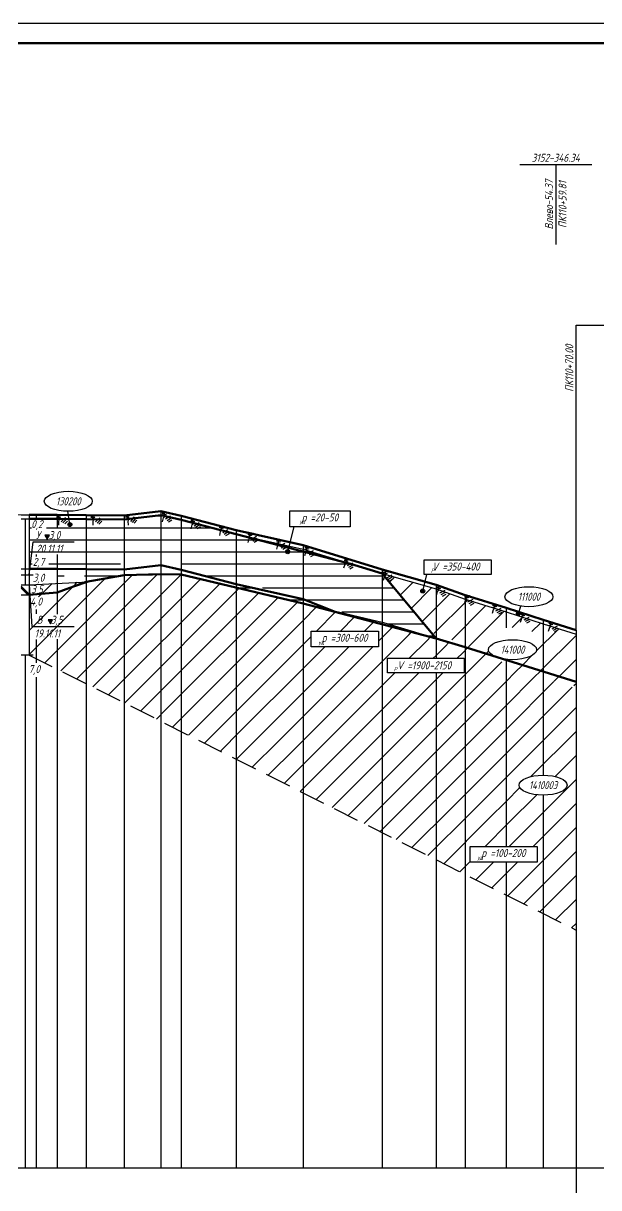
# Model space of a CAD drawing. Extents: x 0 to 1709, y -39 to 624.
# Drawn here: x 519.2 to 663.1, y 332.8 to 623.8 of the extents above; entities that cross this region are included whole.
import ezdxf
from ezdxf import colors
from ezdxf.entities.mleader import LeaderData, LeaderLine
from ezdxf.enums import TextEntityAlignment as Align
from ezdxf.math import Vec2, Vec3

# ---------------------------------------------------------------- set-up
doc = ezdxf.new("R2010")
doc.units = 0
doc.linetypes.add('ИИ27003', pattern=[9.5, 6.5, -3])
for name, color, linetype, lineweight in [('ИИ_ГЕОЛОГИЯ_025', 7, 'Continuous', 25), ('ИИ_ГЕОЛОГИЯ_050', 7, 'Continuous', 50), ('ИИ_ГЕОФИЗИКА_025', 7, 'Continuous', 25), ('ИИ_ОФОРМЛЕНИЕ_025', 7, 'Continuous', 25), ('ИИ_ПРОФИЛЬ_025', 7, 'Continuous', 25)]:
    doc.layers.add(name, color=color, linetype=linetype, lineweight=lineweight)
doc.layers.add('Профиль', color=7, linetype='Continuous')
doc.layers.add('ТХ-Л', color=140, linetype='Continuous')
doc.styles.add('VNIPISIMPLEXCUR', font='simplex.shx', dxfattribs={"width": 0.8, "oblique": 15})
doc.linetypes.add('ИИ27001', pattern='A,2.5,[1,3dservice.shx,S=1.85,R=180.00002,X=0,Y=0],2.5,-1', length=6)
doc.linetypes.add('ИИ27005', pattern='A,2.5,[1,3dservice.shx,S=1.85,R=180.00002,X=0,Y=0],2.5,-2,[4,3dservice.shx,S=0.5,R=0,X=0,Y=0],-2', length=9)
pattern_1 = [(45, (-113.7096, -78.301), (-3, 3), [])]
pattern_2 = [(0, (-113.7096, -78.3012), (0, 3), [])]

# ---------------------------------------------------------------- blocks, each defined once
blk = doc.blocks.new('ИИ16001')
at = {"linetype": 'Continuous', "lineweight": 25}
h = blk.add_hatch(color=0, dxfattribs=at)
edge = h.paths.add_edge_path()
edge.add_arc((0, 0), 0.5, 0, 360)
at = {"color": 0, "linetype": 'Continuous', "lineweight": 25}
blk.add_circle((0, 0), 0.5, dxfattribs=at)
blk = doc.blocks.new('ИИ25010')
at = {"color": 0, "linetype": 'Continuous', "lineweight": 25}
for points in [[(0, 0), (3, 0), (0.5, -1), (2.5, -1), (1, -2), (2, -2), (1.5, -3), (1.5, -5)], [(4.94, -1.23), (2.82, -3.35)], [(5.47, -2.12), (3.7, -3.88)], [(6, -3), (4.59, -4.41)]]:
    blk.add_lwpolyline(points, dxfattribs=at)
blk = doc.blocks.new('ИИ25023')
at = {"linetype": 'Continuous', "lineweight": 25}
blk.add_hatch(color=0, dxfattribs=at).paths.add_polyline_path([(1.9, 1.7), (0.75, 1.7), (1.33, 0.7)])
at = {"color": 0, "linetype": 'Continuous', "lineweight": 25, "flags": 128}
blk.add_lwpolyline([(1.9, 1.7), (0.75, 1.7), (1.33, 0.7)], close=True, dxfattribs=at)
at = {"color": 0, "linetype": 'Continuous', "style": 'VNIPISIMPLEXCUR', "oblique": 15, "width": 0.8}
for tag, p in [('UGV', (2.55, 0.7)), ('DATE', (1.33, -2.7))]:
    blk.add_attdef(tag, p, '', height=2, dxfattribs=at)
blk = doc.blocks.new('ИИ25020')
at = {"color": 0, "linetype": 'Continuous', "lineweight": 25}
blk.add_ellipse((0, 0), major_axis=(-6, 0), ratio=0.416667, dxfattribs=at)
at = {"color": 0, "linetype": 'Continuous', "style": 'VNIPISIMPLEXCUR', "oblique": 15, "width": 0.75}
blk.add_attdef('INDEX', text='', height=2, dxfattribs=at).set_placement((0, 0), align=Align.MIDDLE_CENTER)
blk = doc.blocks.new('ИИ03А2Х4')
at = {"color": 0, "linetype": 'Continuous', "lineweight": 25}
blk.add_lwpolyline([(0, 0), (0, 594), (1682, 594), (1682, 0)], close=True, dxfattribs=at)
at = {"color": 0, "linetype": 'Continuous', "lineweight": 50}
blk.add_lwpolyline([(20, 5), (20, 589), (1677, 589), (1677, 5)], close=True, dxfattribs=at)
at = {"color": 0, "linetype": 'Continuous', "style": 'VNIPISIMPLEXCUR', "oblique": 15, "width": 0.8, "flags": 8}
blk.add_attdef('FORMAT', text='', height=2.5, dxfattribs=at).set_placement((1677, 1.25), align=Align.RIGHT)

msp = doc.modelspace()

# ---------------------------------------------------------------- hatches: boundary and pattern name
at = {"layer": 'ИИ_ГЕОЛОГИЯ_025'}
h = msp.add_hatch(dxfattribs=at)
h.set_pattern_fill('ИИ_ГЛИНА', color=256, pattern_type=2)
h.set_pattern_definition(pattern_2)
h.paths.add_polyline_path([(534.9412, 499.91), (530.6411, 499.9397), (530.7708, 499.0354, -0.45657453), (531.3418, 498.5405, -1), (530.3418, 498.5405, -0.37308456), (530.7708, 499.0354), (530.6411, 499.9397), (527.6912, 499.96), (522.4412, 500.01), (520.6912, 500.01), (520.6912, 487.51), (522.4412, 487.51), (527.6912, 487.46), (534.9412, 487.41)])
h.paths.add_polyline_path([(530.3714, 497.0453), (530.3714, 494.7653), (522.4957, 494.7653), (522.4957, 497.0453)], flags=0)
h.paths.add_polyline_path([(525.0185, 497.5005), (521.2067, 497.5005), (521.2067, 499.7805), (525.0185, 499.7805)], flags=16)
h.paths.add_polyline_path([(525.776, 495.9053), (525.1987, 494.9053), (524.6213, 495.9053)], flags=0)
h.paths.add_polyline_path([(531.6925, 493.6453), (531.6925, 491.3653), (522.2671, 491.3653), (522.2671, 493.6453)], flags=0)
h.paths.add_polyline_path([(525.5962, 490.357), (525.5962, 488.077), (521.4279, 488.077), (521.4279, 490.357)], flags=16)
h.paths.add_polyline_path([(544.4412, 499.81), (536.8464, 499.89), (536.8361, 499.8697), (536.3361, 499.8725), (536.3702, 499.895), (534.9412, 499.91), (534.9412, 487.41), (535.9645, 487.3993), (536.46, 487.5273), (543.0943, 488.6857), (544.4412, 488.7406)])
h.paths.add_polyline_path([(534.9412, 487.1348), (534.9412, 487.41), (527.6912, 487.46), (527.6912, 485.2612)])
h.paths.add_polyline_path([(534.9412, 485.8093), (528.7901, 484.1611), (527.8294, 483.8704), (534.9412, 484.2295)])
h.paths.add_polyline_path([(544.4412, 485.917), (544.4412, 487.31), (541.4975, 487.341), (538.3948, 486.7347), (534.9412, 485.8093), (534.9412, 484.2295)])
h.paths.add_polyline_path([(553.6062, 488.41), (544.4412, 487.31), (544.4412, 485.917), (553.6062, 486.1163)])
h.paths.add_polyline_path([(553.6062, 500.91), (545.5148, 499.9389), (545.5142, 499.9372), (545.4091, 499.9262), (544.4412, 499.81), (544.4412, 488.7406), (547.6409, 488.8711), (553.6062, 489.1747)])
h.paths.add_polyline_path([(521.7731, 491.1393), (531.3827, 490.8713), (532.1865, 493.8713), (522.577, 494.1393)], flags=24)
h.paths.add_polyline_path([(521.6265, 494.0886), (530.2074, 493.7696), (531.1644, 497.3411), (522.5834, 497.66)], flags=24)
h.paths.add_polyline_path([(520.3117, 496.8238), (524.8545, 496.5048), (525.8115, 500.0762), (521.2686, 500.3952)], flags=9)
h.paths.add_polyline_path([(520.7111, 487.4003), (525.254, 487.0813), (526.211, 490.6528), (521.6681, 490.9718)], flags=9)
h = msp.add_hatch(dxfattribs=at)
h.set_pattern_fill('ИИ_ГЛИНА', color=256, pattern_type=2)
h.set_pattern_definition(pattern_2)
h.paths.add_polyline_path([(553.6062, 488.41), (544.4412, 487.31), (544.4412, 485.917), (553.6062, 486.1163)])
h.paths.add_polyline_path([(558.6912, 487.26), (553.6062, 488.41), (553.6062, 486.1163), (558.6912, 486.0491)])
h.paths.add_polyline_path([(558.6912, 499.76), (553.6062, 500.91), (553.6062, 489.1747), (556.0293, 489.298), (558.6912, 488.888)])
h.paths.add_polyline_path([(572.4412, 496.16), (558.6912, 499.76), (558.6912, 488.888), (563.3772, 488.1661), (571.6919, 485.4657), (572.4412, 485.2644)])
h.paths.add_polyline_path([(563.3772, 488.1661), (558.6912, 488.888), (558.6912, 488.1157), (565.087, 486.6358), (572.1048, 484.5964), (572.4412, 484.5047), (572.4412, 485.2644), (571.6919, 485.4657)])
h.paths.add_polyline_path([(565.087, 486.6358), (558.6912, 488.1157), (558.6912, 487.26), (572.4412, 483.66), (572.4412, 484.5047), (572.1048, 484.5964)])
h = msp.add_hatch(dxfattribs=at)
h.set_pattern_fill('ИИ_ГЛИНА', color=256, pattern_type=2)
h.set_pattern_definition(pattern_2)
h.paths.add_polyline_path([(589.1912, 491.8087), (585.5748, 492.7482), (585.4405, 492.2464, -0.33956064), (585.8113, 491.7634, -1), (584.8113, 491.7634, -0.49302684), (585.4405, 492.2464), (585.5748, 492.7482), (572.4412, 496.16), (572.4412, 485.2644), (589.1912, 480.7635)])
h.paths.add_polyline_path([(608.9412, 486.31), (589.1912, 492.36), (589.1912, 480.7635), (589.4251, 480.7006), (603.5261, 476.4819), (608.9412, 474.9608)])
h.paths.add_polyline_path([(608.9412, 486.31), (608.9412, 474.9608), (621.2752, 471.4961)])
h.paths.add_polyline_path([(572.4412, 483.66), (572.4412, 482.8433), (589.1912, 478.8346), (589.1912, 479.86)])
h.paths.add_polyline_path([(572.4412, 485.2644), (572.4412, 484.5047), (589.1912, 479.9358), (589.1912, 480.7635)])
h.paths.add_polyline_path([(589.4251, 480.7006), (589.1912, 480.7635), (589.1912, 479.9358), (589.2833, 479.9107), (600.5807, 476.1357), (608.9412, 474.1546), (608.9412, 474.9608), (603.5261, 476.4819)])
h.paths.add_polyline_path([(608.9412, 474.9608), (608.9412, 474.1546), (609.2861, 474.0728), (622.4412, 470.0957), (621.2774, 471.4935), (621.2479, 471.5038)])
h = msp.add_hatch(dxfattribs=at)
h.set_pattern_fill('ИИ_СУГЛИНОК', color=256, pattern_type=2)
h.set_pattern_definition(pattern_1)
h.paths.add_polyline_path([(544.4412, 485.917), (535.7193, 484.3362), (534.9412, 484.0644), (534.9412, 458.7653), (540.9769, 455.7299), (544.4412, 455.3455)])
h.paths.add_polyline_path([(553.6062, 486.002), (544.4412, 485.917), (544.4412, 455.3455), (544.9242, 455.2919), (553.6062, 452.763)])
h.paths.add_polyline_path([(558.6912, 486.0491), (553.6062, 486.002), (553.6062, 452.763), (558.6912, 451.2818)])
h.paths.add_polyline_path([(572.4412, 482.7966), (558.6912, 486.0491), (558.6912, 451.2818), (572.4412, 447.2767)])
h.paths.add_polyline_path([(589.1912, 478.8346), (572.4412, 482.7966), (572.4412, 447.2767), (584.7055, 443.7043), (589.1912, 441.9102)])
h = msp.add_hatch(dxfattribs=at)
h.set_pattern_fill('ИИ_СУГЛИНОК', color=256, pattern_type=2)
h.set_pattern_definition(pattern_1)
h.paths.add_polyline_path([(622.4412, 482.46), (619.4312, 483.3184), (619.1965, 482.3908, -0.34336184), (619.5739, 481.9061, -1), (618.5739, 481.9061, -0.48880215), (619.1965, 482.3908), (619.4312, 483.3184), (609.6021, 486.1215), (609.3264, 486.032), (609.8077, 485.8967), (609.5351, 485.5967), (621.2774, 471.4935), (622.4412, 471.0868)])
h.paths.add_polyline_path([(629.6912, 479.86), (622.8039, 482.3299), (622.6225, 482.2778), (623.0989, 482.1261), (622.7089, 481.7255), (622.4412, 480.8846), (622.4412, 471.0868), (627.4814, 469.3254), (629.6912, 468.3364)])
h.paths.add_polyline_path([(657.4412, 471.16), (649.1912, 473.71), (649.1912, 461.8522), (657.4412, 459.2185)])
h.paths.add_polyline_path([(639.8118, 464.8738), (639.631, 464.8988), (639.9412, 464.805), (639.9412, 464.8594)])
h.paths.add_polyline_path([(636.7097, 465.782), (636.5197, 465.895), (636.3365, 466.0188), (636.1709, 466.1468), (636.0234, 466.2786), (635.8945, 466.4137), (635.7847, 466.5518), (635.6944, 466.6923), (635.6238, 466.8347), (635.5732, 466.9786), (635.5428, 467.1234), (635.5327, 467.2688), (635.5428, 467.4142), (635.5732, 467.559), (635.6238, 467.7029), (635.6944, 467.8453), (635.7847, 467.9858), (635.8945, 468.1238), (636.0234, 468.259), (636.1709, 468.3908), (636.3365, 468.5188), (636.5197, 468.6426), (636.7199, 468.7617), (636.782, 468.7944), (636.7604, 468.8057), (636.6164, 468.8878), (636.4805, 468.9724), (636.353, 469.0591), (636.2341, 469.148), (636.1239, 469.2388), (636.0227, 469.3314), (635.9307, 469.4256), (635.8479, 469.5213), (635.7745, 469.6184), (635.7107, 469.7166), (635.6565, 469.8158), (635.612, 469.9158), (635.5773, 470.0165), (635.5525, 470.1177), (635.5376, 470.2193), (635.5327, 470.321), (635.5376, 470.4227), (635.5525, 470.5242), (635.5773, 470.6254), (635.612, 470.7262), (635.6565, 470.8262), (635.7107, 470.9254), (635.7745, 471.0236), (635.8479, 471.1206), (635.9307, 471.2163), (636.0227, 471.3106), (636.1239, 471.4032), (636.2341, 471.494), (636.353, 471.5828), (636.4805, 471.6696), (636.6164, 471.7541), (636.7604, 471.8363), (636.9123, 471.9159), (637.0719, 471.9929), (637.2388, 472.0672), (637.4129, 472.1385), (637.5938, 472.2068), (637.7812, 472.2721), (637.9748, 472.334), (638.1743, 472.3927), (638.3794, 472.4479), (638.5897, 472.4996), (638.8049, 472.5477), (639.0246, 472.5921), (639.2484, 472.6327), (639.4761, 472.6695), (639.7071, 472.7024), (639.9412, 472.7314), (639.9412, 476.76), (629.9921, 479.769), (629.7224, 479.492), (629.6912, 479.3938), (629.6912, 468.3364), (632.6691, 467.0036)])
h.paths.add_polyline_path([(646.2822, 468.795), (646.3454, 468.7617), (646.5456, 468.6426), (646.7288, 468.5188), (646.8945, 468.3908), (647.042, 468.259), (647.1708, 468.1238), (647.2806, 467.9858), (647.3709, 467.8453), (647.4415, 467.7029), (647.4921, 467.559), (647.5225, 467.4142), (647.5327, 467.2688), (647.5225, 467.1234), (647.4921, 466.9786), (647.4415, 466.8347), (647.3709, 466.6923), (647.2806, 466.5518), (647.1708, 466.4137), (647.042, 466.2786), (646.8945, 466.1468), (646.7288, 466.0188), (646.5456, 465.895), (646.3454, 465.7759), (646.1289, 465.6618), (645.8969, 465.5532), (645.6501, 465.4504), (645.3894, 465.3537), (645.1156, 465.2635), (644.8297, 465.1801), (644.5327, 465.1037), (644.2254, 465.0347), (643.9091, 464.9733), (643.5848, 464.9196), (643.2535, 464.8738), (642.9163, 464.8362), (642.5745, 464.8068), (642.2292, 464.7857), (641.8815, 464.773), (641.5327, 464.7688), (641.1838, 464.773), (640.8361, 464.7857), (640.4908, 464.8068), (640.149, 464.8362), (639.9412, 464.8594), (639.9412, 464.805), (649.1912, 461.8522), (649.1912, 473.71), (639.9412, 476.76), (639.9412, 472.7314), (640.2761, 472.7655), (640.6152, 472.7916), (640.9574, 472.8095), (641.3014, 472.8191), (641.6462, 472.8205), (641.9906, 472.8137), (642.3335, 472.7986), (642.6738, 472.7753), (643.0103, 472.744), (643.3419, 472.7046), (643.6675, 472.6574), (643.9861, 472.6024), (644.2966, 472.5399), (644.598, 472.4701), (644.8892, 472.3932), (645.1693, 472.3094), (645.4375, 472.2191), (645.6927, 472.1225), (645.9342, 472.0199), (646.1612, 471.9118), (646.3729, 471.7984), (646.5686, 471.6801), (646.7476, 471.5573), (646.9095, 471.4304), (647.0535, 471.2999), (647.1794, 471.1661), (647.2866, 471.0296), (647.3748, 470.8907), (647.4437, 470.7499), (647.4931, 470.6077), (647.5227, 470.4646), (647.5327, 470.321), (647.5227, 470.1774), (647.4931, 470.0342), (647.4437, 469.892), (647.3748, 469.7513), (647.2866, 469.6124), (647.1794, 469.4758), (647.0535, 469.342), (646.9095, 469.2115), (646.7476, 469.0847), (646.5686, 468.9619), (646.3729, 468.8436)])
h = msp.add_hatch(dxfattribs=at)
h.set_pattern_fill('ИИ_КОНСИСТЕНЦИЯ_05', color=256, pattern_type=2)
h.set_pattern_definition([(135, (-113.7096, -78.3012), (-1.4142136, -1.4142136), []), (135, (-113.851, -78.4426), (-1.4142136, -1.4142136), []), (135, (-113.5682, -78.1597), (-1.4142136, -1.4142136), [])])
h.paths.add_polyline_path([(520.6912, 483.51), (518.6912, 483.51), (518.6912, 481.01), (520.6912, 481.01)])
h = msp.add_hatch(dxfattribs=at)
h.set_pattern_fill('ИИ_СУГЛИНОК', color=256, pattern_type=2)
h.set_pattern_definition(pattern_1)
h.paths.add_polyline_path([(527.6912, 481.5319), (520.8396, 481.0211), (520.9391, 479.3521), (520.9391, 480.4355), (524.7505, 480.4355), (524.7505, 478.1555), (520.9391, 478.1555), (520.9391, 479.3521), (520.8402, 481.01), (520.6912, 481.01), (520.6912, 466.01), (520.5353, 466.01), (534.9412, 458.7653), (534.9412, 484.0644)])
h.paths.add_polyline_path([(531.0014, 475.8722), (531.0014, 473.5922), (522.7189, 473.5922), (522.7189, 475.8722)], flags=0)
h.paths.add_polyline_path([(525.3839, 474.7322), (526.5386, 474.7322), (525.9612, 473.7322)], flags=0)
h.paths.add_polyline_path([(531.0086, 472.4722), (531.0086, 470.1922), (522.2689, 470.1922), (522.2689, 472.4722)], flags=0)
h.paths.add_polyline_path([(521.394, 469.9662), (530.6988, 469.6983), (531.5026, 472.6983), (522.1978, 472.9662)], flags=24)
h.paths.add_polyline_path([(522.0021, 472.9155), (530.8116, 472.5966), (531.7685, 476.168), (522.959, 476.487)], flags=24)
h.paths.add_polyline_path([(520.2819, 480.5602), (524.8247, 480.2412), (525.7817, 483.8127), (521.2388, 484.1317)], flags=9)
h.paths.add_polyline_path([(520.0437, 477.4789), (524.5865, 477.1599), (525.5435, 480.7313), (521.0006, 481.0503)], flags=9)
h = msp.add_hatch(dxfattribs=at)
h.set_pattern_fill('ИИ_СУГЛИНОК', color=256, pattern_type=2)
h.set_pattern_definition(pattern_1)
h.paths.add_polyline_path([(527.6912, 483.8634), (520.6912, 483.51), (520.8396, 481.0211), (527.6912, 481.5319)])
h.paths.add_polyline_path([(534.9412, 484.2295), (527.8294, 483.8704), (527.6912, 483.8286), (527.6912, 481.5319)])
h.paths.add_polyline_path([(520.2819, 480.5602), (524.8247, 480.2412), (525.7817, 483.8127), (521.2388, 484.1317)], flags=9)
h = msp.add_hatch(dxfattribs=at)
h.set_pattern_fill('ИИ_СУГЛИНОК', color=256, pattern_type=2)
h.set_pattern_definition(pattern_1)
h.paths.add_polyline_path([(544.9242, 455.2919), (544.4412, 455.3455), (544.4412, 453.9877), (553.6062, 449.3787), (553.6062, 452.763)])
h.paths.add_polyline_path([(558.6912, 451.2818), (553.6062, 452.763), (553.6062, 449.3787), (558.6912, 446.8214)])
h.paths.add_polyline_path([(558.6912, 451.2818), (558.6912, 446.8214), (572.4412, 439.9065), (572.4412, 447.2767)])
h.paths.add_polyline_path([(584.7055, 443.7043), (572.4412, 447.2767), (572.4412, 439.9065), (589.1912, 431.483), (589.1912, 441.9102)])
h.paths.add_polyline_path([(608.9412, 473.342), (604.71, 474.7559), (589.1912, 478.8346), (589.1912, 441.9102), (608.9412, 434.0111)])
h.paths.add_polyline_path([(591.1864, 467.9834), (591.1864, 471.9111), (607.9891, 471.9111), (607.9891, 467.9834)], flags=16)
h.paths.add_polyline_path([(594.4501, 468.5388), (592.9374, 468.5388), (592.9374, 469.1076), (591.6133, 469.1076), (591.6133, 471.3876), (607.6677, 471.3876), (607.6677, 469.1076), (594.4501, 469.1076)], flags=0)
h.paths.add_polyline_path([(589.1912, 441.9102), (589.1912, 431.483), (608.9412, 421.5507), (608.9412, 434.0111)])
h.paths.add_polyline_path([(590.908, 468.0929), (607.4795, 467.7356), (608.5512, 471.7356), (591.9798, 472.0929)], flags=24)
h.paths.add_polyline_path([(592.6904, 468.0924), (594.4476, 467.9585), (594.8495, 469.4585), (593.0924, 469.5924)], flags=8)
h = msp.add_hatch(dxfattribs=at)
h.set_pattern_fill('ИИ_СУГЛИНОК', color=256, pattern_type=2)
h.set_pattern_definition(pattern_1)
h.paths.add_polyline_path([(622.4412, 470.0957), (608.9412, 473.6438), (608.9412, 473.342), (619.6233, 469.7726), (622.4412, 468.7587)])
h.paths.add_polyline_path([(622.4412, 470.0957), (622.4412, 468.7587), (629.6912, 466.1501), (629.6912, 467.9039)])
h.paths.add_polyline_path([(632.9049, 466.898), (629.6912, 467.9039), (629.6912, 466.1501), (639.9412, 462.462), (639.9412, 463.7487)])
h.paths.add_polyline_path([(640.7941, 463.367), (639.9412, 463.7487), (639.9412, 462.462), (644.6729, 460.7595), (649.1912, 459.8513), (649.1912, 460.3851)])
h.paths.add_polyline_path([(639.9412, 464.6958), (639.9412, 463.7487), (640.7941, 463.367), (649.1912, 460.3851), (649.1912, 461.8006)])
h.paths.add_polyline_path([(649.1912, 461.8006), (649.1912, 460.3851), (652.6553, 459.1549), (657.4412, 458.1929), (657.4412, 459.2185)])
h.paths.add_polyline_path([(639.9412, 462.462), (629.6912, 466.1501), (629.6912, 426.6701), (639.9412, 424.036)])
h = msp.add_hatch(dxfattribs=at)
h.set_pattern_fill('ИИ_СУГЛИНОК', color=256, pattern_type=2)
h.set_pattern_definition(pattern_1)
h.paths.add_polyline_path([(622.4412, 461.5144), (610.3126, 461.5144), (610.3126, 465.1195), (622.4412, 465.1195), (622.4412, 468.7587), (619.6233, 469.7726), (608.9412, 473.342), (608.9412, 434.0111), (610.4696, 433.3998), (622.4412, 429.1423)])
h = msp.add_hatch(dxfattribs=at)
h.set_pattern_fill('ИИ_СУГЛИНОК', color=256, pattern_type=2)
h.set_pattern_definition(pattern_1)
h.paths.add_polyline_path([(622.4412, 468.7587), (622.4412, 465.1195), (629.43, 465.1195), (629.43, 461.5144), (622.4412, 461.5144), (622.4412, 429.1423), (628.6149, 426.9467), (629.6912, 426.6701), (629.6912, 466.1501)])
h = msp.add_hatch(dxfattribs=at)
h.set_pattern_fill('ИИ_СУГЛИНОК', color=256, pattern_type=2)
h.set_pattern_definition(pattern_1)
edge = h.paths.add_edge_path()
edge.add_line((649.1912, 459.8513), (644.6729, 460.7595))
edge.add_line((644.6729, 460.7595), (639.9412, 462.462))
edge.add_line((639.9412, 462.462), (639.9412, 424.036))
edge.add_line((639.9412, 424.036), (641.5981, 423.6101))
edge.add_line((641.5981, 423.6101), (649.1912, 422.7897))
edge.add_line((649.1912, 422.7897), (649.1912, 430.9079))
edge.add_ellipse((649.1912, 433.4079), major_axis=(-6, 0), ratio=0.41666667, start_angle=270, end_angle=450, ccw=False)
edge.add_line((649.1912, 435.9079), (649.1912, 459.8513))
edge = h.paths.add_edge_path()
edge.add_line((657.4412, 457.6), (654.2209, 458.599))
edge.add_line((654.2209, 458.599), (652.6553, 459.1549))
edge.add_line((652.6553, 459.1549), (649.1912, 459.8513))
edge.add_line((649.1912, 459.8513), (649.1912, 435.9079))
edge.add_ellipse((649.1912, 433.4079), major_axis=(-6, 0), ratio=0.41666667, start_angle=90, end_angle=270, ccw=False)
edge.add_line((649.1912, 430.9079), (649.1912, 422.7897))
edge.add_line((649.1912, 422.7897), (657.4412, 421.8983))
edge.add_line((657.4412, 421.8983), (657.4412, 457.6))
h = msp.add_hatch(dxfattribs=at)
h.set_pattern_fill('ИИ_СУГЛИНОК', color=256, pattern_type=2)
h.set_pattern_definition(pattern_1)
h.paths.add_polyline_path([(622.4412, 429.1423), (610.4696, 433.3998), (608.9412, 434.0111), (608.9412, 421.5507), (622.4412, 414.7615)])
h.paths.add_polyline_path([(629.6912, 426.6701), (628.6149, 426.9467), (622.4412, 429.1423), (622.4412, 414.7615), (629.6912, 411.1155)])
h.paths.add_polyline_path([(639.9412, 424.036), (629.6912, 426.6701), (629.6912, 411.1155), (639.9412, 405.9608), (639.9412, 414.1881), (630.9068, 414.1881), (630.9068, 418.1158), (639.9412, 418.1158)])
h.paths.add_polyline_path([(649.1912, 422.7897), (641.5981, 423.6101), (639.9412, 424.036), (639.9412, 418.1158), (647.7094, 418.1158), (647.7094, 414.1881), (639.9412, 414.1881), (639.9412, 405.9608), (649.1912, 401.309)])
h.paths.add_polyline_path([(657.4412, 421.8983), (649.1912, 422.7897), (649.1912, 401.309), (657.4412, 397.16)])

# ---------------------------------------------------------------- linework, layer by layer
at = {"layer": 'ИИ_ГЕОЛОГИЯ_025', "flags": 128}
for points in [[(518.6912, 501.01), (521.6912, 501.01)], [(520.6912, 500.01), (522.4412, 500.01), (527.6912, 499.96), (534.9412, 499.91), (544.4412, 499.81), (553.6062, 500.91), (558.6912, 499.76), (572.4412, 496.16), (589.1912, 492.36), (608.9412, 486.31), (622.4412, 482.46), (629.6912, 479.86), (639.9412, 476.76), (649.1912, 473.71), (657.4412, 471.16)], [(530.8418, 498.5405), (530.3674, 501.8483)], [(518.6912, 500.01), (521.6912, 500.01)], [(519.6912, 500.01), (519.6912, 483.51)], [(520.6912, 486.01), (521.6812, 494.2053), (531.953, 494.2053)], [(518.6912, 487.51), (521.6912, 487.51)], [(518.6912, 486.01), (521.6912, 486.01)], [(520.6912, 481.01), (527.6912, 481.5319), (535.7193, 484.3362), (544.4412, 485.917), (558.6912, 486.0491), (572.172, 482.9078), (589.1912, 478.8346), (609.2861, 474.0728), (639.9412, 464.805), (657.4412, 459.2185)], [(608.9412, 486.31), (622.4412, 470.0957)], [(518.6912, 483.51), (521.6912, 483.51)], [(520.6912, 483.51), (535.4936, 484.2573)], [(520.6912, 483.51), (521.316, 473.0322), (531.9265, 473.0322)], [(518.6912, 481.01), (521.6912, 481.01)], [(643.0256, 476.3061), (643.5744, 478.1636)], [(518.6912, 466.01), (521.6912, 466.01)]]:
    msp.add_lwpolyline(points, dxfattribs=at)
at = {"layer": 'ИИ_ГЕОЛОГИЯ_025', "linetype": 'Continuous', "flags": 128}
msp.add_lwpolyline([(520.6912, 501.01), (520.6912, 466.01)], dxfattribs=at)
at = {"layer": 'ИИ_ГЕОЛОГИЯ_025', "linetype": 'ИИ27003', "flags": 128}
msp.add_lwpolyline([(520.5353, 466.01), (657.4412, 397.16)], dxfattribs=at)
at = {"layer": 'ИИ_ГЕОЛОГИЯ_050', "linetype": 'ИИ27001', "flags": 128}
for points in [[(520.6912, 501.01), (522.4412, 501.01), (527.6912, 500.96), (534.9412, 500.91), (544.4412, 500.81), (553.6062, 501.91), (558.6912, 500.76), (572.4412, 497.16), (589.1912, 493.36), (608.9412, 487.31), (622.4412, 483.46), (629.6912, 480.86), (639.9412, 477.76), (649.1912, 474.71), (657.4412, 472.16)], [(520.6912, 481.01), (527.6912, 481.5319), (534.9412, 484.2295), (544.4412, 485.917), (553.6062, 486.1163), (558.6912, 486.0491), (589.1912, 478.8346), (622.4412, 470.0957), (608.9412, 486.31), (601.0345, 488.7321), (572.4412, 496.16), (558.6912, 499.76), (553.6062, 500.91), (544.4412, 499.81), (534.9412, 499.91), (527.6912, 499.96), (522.4412, 500.01), (520.6912, 500.01)]]:
    msp.add_lwpolyline(points, dxfattribs=at)
at = {"layer": 'ИИ_ГЕОЛОГИЯ_050', "linetype": 'ИИ27005', "flags": 128}
for points in [[(597.1868, 476.7332), (589.1912, 479.86), (572.4412, 483.66), (558.6912, 487.26), (553.6062, 488.41), (544.4412, 487.31), (534.9412, 487.41), (527.6912, 487.46), (522.4412, 487.51), (520.6912, 487.51)], [(622.4412, 470.0957), (629.6912, 467.9039), (657.4412, 459.2185)]]:
    msp.add_lwpolyline(points, dxfattribs=at)
at = {"layer": 'ИИ_ГЕОФИЗИКА_025', "flags": 128}
for points in [[(585.8546, 501.9716), (600.9242, 501.9716), (600.9242, 497.9689), (585.8546, 497.9689)], [(619.477, 489.7171), (636.2233, 489.7171), (636.2233, 486.0874), (619.477, 486.0874)], [(591.1864, 471.9111), (607.9891, 471.9111), (607.9891, 467.9834), (591.1864, 467.9834)], [(610.3126, 465.1195), (629.43, 465.1195), (629.43, 461.5144), (610.3126, 461.5144)], [(630.9068, 418.1158), (647.7094, 418.1158), (647.7094, 414.1881), (630.9068, 414.1881)]]:
    msp.add_lwpolyline(points, close=True, dxfattribs=at)
for points in [[(585.3113, 491.7634), (586.9715, 497.9689)], [(619.0739, 481.9061), (620.1317, 486.0874)]]:
    msp.add_lwpolyline(points, dxfattribs=at)
at = {"layer": 'ИИ_ПРОФИЛЬ_025', "flags": 128}
for points in [[(643.3462, 588.4985), (661.3462, 588.4985)], [(652.3462, 588.4985), (652.3462, 568.4985)], [(657.4412, 472.16), (657.4412, 548.3323), (782.4412, 548.3323), (782.4412, 466.01)], [(500.6912, 501.71), (519.6912, 501.01), (522.4412, 501.01), (527.6912, 500.96), (534.9412, 500.91), (544.4412, 500.81), (553.6062, 501.91), (558.6912, 500.76), (572.4412, 497.16), (589.1912, 493.36), (608.9412, 487.31), (622.4412, 483.46), (629.6912, 480.86), (639.9412, 477.76), (649.1912, 474.71), (657.4412, 472.16)], [(522.4412, 501.01), (522.4412, 500.2356)], [(527.6912, 500.96), (527.6912, 497.6135)], [(534.9412, 500.91), (534.9412, 337.81)], [(544.4412, 500.81), (544.4412, 337.81)], [(553.6062, 501.91), (553.6062, 337.81)], [(558.6912, 500.76), (558.6912, 337.81)], [(572.4412, 497.16), (572.4412, 337.81)], [(589.1912, 493.36), (589.1912, 337.81)], [(522.4412, 491.0698), (522.4412, 490.574)], [(527.6912, 491.0357), (527.6912, 476.1135)], [(608.9412, 487.31), (608.9412, 337.81)], [(522.4412, 484.1095), (522.4412, 484.1036)], [(622.4412, 483.46), (622.4412, 465.1195)], [(629.6912, 480.86), (629.6912, 337.81)], [(522.4412, 477.3193), (522.4412, 476.2626)], [(639.9412, 477.76), (639.9412, 472.7314)], [(649.1912, 474.71), (649.1912, 435.9079)], [(657.4412, 472.16), (657.4412, 337.81)], [(522.4412, 469.8496), (522.4412, 464.0126)], [(527.6912, 469.8993), (527.6912, 337.81)], [(519.6912, 466.01), (519.6912, 337.81)], [(639.9412, 464.8583), (639.9412, 418.1158)], [(522.4412, 460.4412), (522.4412, 337.81)], [(622.4412, 461.5144), (622.4412, 337.81)], [(649.1912, 430.9079), (649.1912, 337.81)], [(639.9412, 414.1881), (639.9412, 337.81)], [(122.4412, 337.81), (1122.4412, 337.81)]]:
    msp.add_lwpolyline(points, dxfattribs=at)
at = {"layer": 'Профиль'}
msp.add_lwpolyline([(500.6912, 501.71), (519.6912, 501.01), (522.4412, 501.01), (527.6912, 500.96), (534.9412, 500.91), (544.4412, 500.81), (553.6062, 501.91), (558.6912, 500.76), (572.4412, 497.16), (589.1912, 493.36), (608.9412, 487.31), (622.4412, 483.46), (629.6912, 480.86), (639.9412, 477.76), (649.1912, 474.71), (657.4412, 472.16)], dxfattribs=at)
at = {"layer": 'ТХ-Л', "ltscale": 100}
msp.add_lwpolyline([(657.4412, 337.81), (657.4412, 121.81)], dxfattribs=at)

# ---------------------------------------------------------------- block references
at = {"layer": 'ИИ_ГЕОЛОГИЯ_025'}
for p, values in [((530.4486, 504.3481), {'INDEX': '130200'}), ((645.6431, 480.5103), {'INDEX': '111000'}), ((641.5327, 467.2688), {'INDEX': '141000'}), ((649.1912, 433.4079), {'INDEX': '141000Э'})]:
    msp.add_blockref('ИИ25020', p, dxfattribs=at).add_auto_attribs(values)
for p, xscale, yscale, zscale, rotation in [((527.2682, 500.9233), 0.5, 0.5, 0.5, 359.67919647), ((535.8417, 500.8753), 0.5, 0.5, 0.5, 359.67919647), ((544.4152, 500.8273), 0.5, 0.5, 0.5, 5.99838769), ((553.7878, 501.8121), 0.5, 0.5, 0.5, 346.58536946), ((560.9338, 500.1078), 0.5, 0.5, 0.5, 346.58536946), ((568.0798, 498.4034), 0.5, 0.5, 0.5, 346.58536946), ((575.2258, 496.6991), 0.5, 0.5, 0.5, 346.58536946), ((582.3717, 494.9947), 0.5, 0.5, 0.5, 346.58536946), ((589.5177, 493.2904), 0.5, 0.5, 0.5, 342.54995291), ((599.3167, 490.2102), 0.5, 0.5, 0.5, 342.54995291), ((609.1156, 487.13), 0.5, 0.5, 0.5, 344.30149661), ((622.4495, 483.3824), 0.4999999999999999, 0.4999999999999999, 0.4999999999999999, 342.33541629), ((629.463, 481.1489), 0.4999999999999999, 0.4999999999999999, 0.4999999999999999, 342.33541629), ((636.4764, 478.9153), 0.4999999999999999, 0.4999999999999999, 0.4999999999999999, 342.33541629), ((643.4899, 476.6818), 0.4999999999999999, 0.4999999999999999, 0.4999999999999999, 342.33541629), ((650.5034, 474.4483), 0.4999999999999999, 0.4999999999999999, 0.4999999999999999, 342.33541629)]:
    msp.add_blockref('ИИ25010', p, dxfattribs=dict(at, xscale=xscale, yscale=yscale, zscale=zscale, rotation=rotation))
for p in [(530.8418, 498.5405), (643.0256, 476.3061)]:
    msp.add_blockref('ИИ16001', p, dxfattribs=at)
ref = msp.add_blockref('ИИ25023', (523.8711, 494.2053), dxfattribs=at)
ref.add_attrib('UGV', 'У  3,0', (522.4071, 494.9053), dxfattribs={"layer": '0', "color": 0, "linetype": 'Continuous', "height": 2, "style": 'VNIPISIMPLEXCUR', "oblique": 15, "width": 0.8})
ref.add_attrib('DATE', '20.11.11', (522.4071, 491.5053), dxfattribs={"layer": '0', "color": 0, "linetype": 'Continuous', "height": 2, "style": 'VNIPISIMPLEXCUR', "oblique": 15, "width": 0.8})
ref = msp.add_blockref('ИИ25023', (524.6336, 473.0322), dxfattribs=at)
ref.add_attrib('UGV', 'В  3,5', (522.5541, 473.7322), dxfattribs={"layer": '0', "color": 0, "linetype": 'Continuous', "height": 2, "style": 'VNIPISIMPLEXCUR', "oblique": 15, "width": 0.8})
ref.add_attrib('DATE', '19.11.11', (522.028, 470.3322), dxfattribs={"layer": '0', "color": 0, "linetype": 'Continuous', "height": 2, "style": 'VNIPISIMPLEXCUR', "oblique": 15, "width": 0.8})
at = {"layer": 'ИИ_ГЕОФИЗИКА_025'}
for p in [(585.3113, 491.7634), (619.0739, 481.9061)]:
    msp.add_blockref('ИИ16001', p, dxfattribs=at)
at = {"layer": 'ИИ_ОФОРМЛЕНИЕ_025'}
msp.add_blockref('ИИ03А2Х4', (27.4412, 29.81), dxfattribs=at)

# ---------------------------------------------------------------- texts
at = {"layer": 'ИИ_ГЕОЛОГИЯ_025', "style": 'VNIPISIMPLEXCUR', "oblique": 15, "width": 0.8}
for s, p in [('0,2', (521.1685, 498.6405)), ('2,7', (521.5679, 489.217)), ('3,0', (521.5679, 485.2549)), ('3,5', (521.1387, 482.3769)), ('4,0', (520.9005, 479.2955)), ('7,0', (520.4965, 462.4174))]:
    msp.add_text(s, height=2, dxfattribs=at).set_placement(p, align=Align.MIDDLE_LEFT)
at = {"layer": 'ИИ_ГЕОФИЗИКА_025', "style": 'VNIPISIMPLEXCUR', "oblique": 15, "width": 0.8}
for s, height, p in [('р =20-50', 2, (593.3591, 500.3121)), ('уд', 1, (589.0205, 499.3057)), ('V =350-400', 2, (627.3576, 488.0443)), ('P', 1, (621.5495, 487.0346)), ('уд', 1, (593.7253, 469.1088)), ('р =300-600', 2, (599.551, 470.2476)), ('P', 1, (612.2612, 462.3903)), ('V =1900-2150', 2, (619.433, 463.3566)), ('р =100-200', 2, (639.2713, 416.4523)), ('уд', 1, (633.4456, 415.3135))]:
    msp.add_text(s, height=height, dxfattribs=at).set_placement(p, align=Align.MIDDLE_CENTER)
at = {"layer": 'ИИ_ПРОФИЛЬ_025', "style": 'VNIPISIMPLEXCUR', "oblique": 15, "width": 0.8}
msp.add_text('3152-346.34', height=2, dxfattribs=at).set_placement((652.3462, 589.1985), align=Align.CENTER)
msp.add_text('Влево-54.37', height=2, rotation=90, dxfattribs=at).set_placement((651.6462, 578.4985), align=Align.CENTER)
msp.add_text('ПК110+59.81', height=2, rotation=90, dxfattribs=at).set_placement((653.0462, 578.4985), align=Align.TOP_CENTER)
msp.add_text('ПК110+70.00', height=2, rotation=90, dxfattribs=at).set_placement((656.7412, 543.4985), align=Align.RIGHT)

# ---------------------------------------------------------------- leaders
at = {"layer": 'ТХ-Л', "linetype": 'Continuous', "ltscale": 100}
ml = msp.add_multileader_mtext('Standard', dxfattribs=at)
ml.set_content('1\\P', color=256, style='VNIPISIMPLEXCUR')
ml.set_leader_properties()
ml.build(insert=Vec2(0, 0))
ml.multileader.update_dxf_attribs({"leader_type": 0, "has_dogleg": 0, "text_left_attachment_type": 0, "text_right_attachment_type": 0, "dogleg_length": 0.36})
ctx = ml.context
ctx.base_point, ctx.char_height, ctx.plane_origin = Vec3(1485.4373, 603.5324), 3.5, Vec3(-2.9564, -5.4174)
ctx.left_attachment, ctx.right_attachment = 0, 0
notes = []
notes.append((ctx, [(0, (0, 0, 0), (0, 0), (1, 0), 1, [])]))
ctx.mtext.insert, ctx.mtext.flow_direction = Vec3(1487.4373, 603.5324), 5
for ctx, leaders in notes:
    for number, flags, end, landing, length, lines in leaders:
        leader = LeaderData()
        leader.index, (leader.has_last_leader_line, leader.has_dogleg_vector, leader.attachment_direction) = number, flags
        leader.last_leader_point, leader.dogleg_vector, leader.dogleg_length = Vec3(end), Vec3(landing), length
        for number, points, colour, breaks in lines:
            line = LeaderLine()
            line.index, line.vertices, line.color, line.breaks = number, Vec3.list(points), colors.encode_raw_color(colour), breaks
            leader.lines.append(line)
        ctx.leaders.append(leader)

doc.saveas('drawing.dxf')
